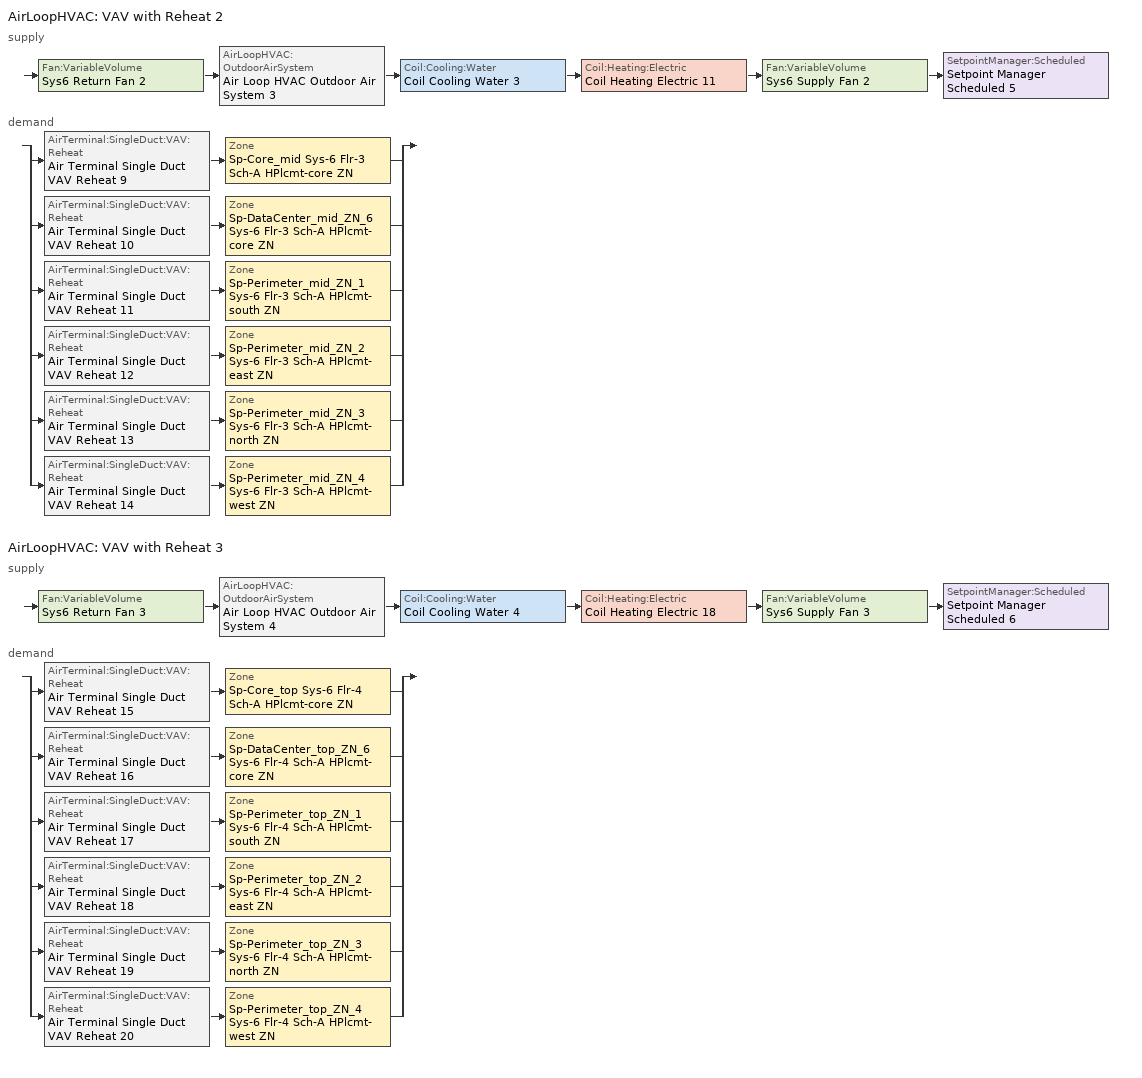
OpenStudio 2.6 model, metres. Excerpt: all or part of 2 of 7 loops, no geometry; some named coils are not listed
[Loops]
AirLoopHVAC 'VAV with Reheat 2'
 supply: Fan:VariableVolume 'Sys6 Return Fan 2' > AirLoopHVAC:OutdoorAirSystem 'Air Loop HVAC Outdoor Air System 3' > Coil:Cooling:Water 'Coil Cooling Water 3' > Coil:Heating:Electric 'Coil Heating Electric 11' > Fan:VariableVolume 'Sys6 Supply Fan 2' > SetpointManager:Scheduled 'Setpoint Manager Scheduled 5'
 demand: split
  | AirTerminal:SingleDuct:VAV:Reheat 'Air Terminal Single Duct VAV Reheat 9' > Zone 'Sp-Core_mid Sys-6 Flr-3 Sch-A HPlcmt-core ZN'
  | AirTerminal:SingleDuct:VAV:Reheat 'Air Terminal Single Duct VAV Reheat 10' > Zone 'Sp-DataCenter_mid_ZN_6 Sys-6 Flr-3 Sch-A HPlcmt-core ZN'
  | AirTerminal:SingleDuct:VAV:Reheat 'Air Terminal Single Duct VAV Reheat 11' > Zone 'Sp-Perimeter_mid_ZN_1 Sys-6 Flr-3 Sch-A HPlcmt-south ZN'
  | AirTerminal:SingleDuct:VAV:Reheat 'Air Terminal Single Duct VAV Reheat 12' > Zone 'Sp-Perimeter_mid_ZN_2 Sys-6 Flr-3 Sch-A HPlcmt-east ZN'
  | AirTerminal:SingleDuct:VAV:Reheat 'Air Terminal Single Duct VAV Reheat 13' > Zone 'Sp-Perimeter_mid_ZN_3 Sys-6 Flr-3 Sch-A HPlcmt-north ZN'
  | AirTerminal:SingleDuct:VAV:Reheat 'Air Terminal Single Duct VAV Reheat 14' > Zone 'Sp-Perimeter_mid_ZN_4 Sys-6 Flr-3 Sch-A HPlcmt-west ZN'
AirLoopHVAC 'VAV with Reheat 3'
 supply: Fan:VariableVolume 'Sys6 Return Fan 3' > AirLoopHVAC:OutdoorAirSystem 'Air Loop HVAC Outdoor Air System 4' > Coil:Cooling:Water 'Coil Cooling Water 4' > Coil:Heating:Electric 'Coil Heating Electric 18' > Fan:VariableVolume 'Sys6 Supply Fan 3' > SetpointManager:Scheduled 'Setpoint Manager Scheduled 6'
 demand: split
  | AirTerminal:SingleDuct:VAV:Reheat 'Air Terminal Single Duct VAV Reheat 15' > Zone 'Sp-Core_top Sys-6 Flr-4 Sch-A HPlcmt-core ZN'
  | AirTerminal:SingleDuct:VAV:Reheat 'Air Terminal Single Duct VAV Reheat 16' > Zone 'Sp-DataCenter_top_ZN_6 Sys-6 Flr-4 Sch-A HPlcmt-core ZN'
  | AirTerminal:SingleDuct:VAV:Reheat 'Air Terminal Single Duct VAV Reheat 17' > Zone 'Sp-Perimeter_top_ZN_1 Sys-6 Flr-4 Sch-A HPlcmt-south ZN'
  | AirTerminal:SingleDuct:VAV:Reheat 'Air Terminal Single Duct VAV Reheat 18' > Zone 'Sp-Perimeter_top_ZN_2 Sys-6 Flr-4 Sch-A HPlcmt-east ZN'
  | AirTerminal:SingleDuct:VAV:Reheat 'Air Terminal Single Duct VAV Reheat 19' > Zone 'Sp-Perimeter_top_ZN_3 Sys-6 Flr-4 Sch-A HPlcmt-north ZN'
  | AirTerminal:SingleDuct:VAV:Reheat 'Air Terminal Single Duct VAV Reheat 20' > Zone 'Sp-Perimeter_top_ZN_4 Sys-6 Flr-4 Sch-A HPlcmt-west ZN'
[Sizing:Zone] Zone Cooling Design Supply Air Temperature Input Method=SupplyAirTemperature; Zone Cooling Design Supply Air Temperature {C}=13; Zone Cooling Design Supply Air Temperature Difference {deltaC}=11.11; Zone Heating Design Supply Air Temperature Input Method=SupplyAirTemperature; Zone Heating Design Supply Air Temperature {C}=43; Zone Heating Design Supply Air Temperature Difference {deltaC}=11.11; Zone Cooling Design Supply Air Humidity Ratio {kg-H2O/kg-air}=0.0085; Zone Heating Design Supply Air Humidity Ratio {kg-H2O/kg-air}=0.008; Zone Heating Sizing Factor=1.3; Zone Cooling Sizing Factor=1.1; Cooling Design Air Flow Method=DesignDay; Heating Design Air Flow Method=DesignDay; Account for Dedicated Outdoor Air System=No; Dedicated Outdoor Air System Control Strategy=NeutralSupplyAir; Dedicated Outdoor Air Low Setpoint Temperature for Design {C}=autosize; Dedicated Outdoor Air High Setpoint Temperature for Design {C}=autosize
Sp-Perimeter_mid_ZN_3 Sys-6 Flr-3 Sch-A HPlcmt-north ZN; Sp-Perimeter_mid_ZN_2 Sys-6 Flr-3 Sch-A HPlcmt-east ZN; Sp-Perimeter_mid_ZN_4 Sys-6 Flr-3 Sch-A HPlcmt-west ZN; Sp-Perimeter_mid_ZN_1 Sys-6 Flr-3 Sch-A HPlcmt-south ZN; Sp-Core_mid Sys-6 Flr-3 Sch-A HPlcmt-core ZN; Sp-DataCenter_mid_ZN_6 Sys-6 Flr-3 Sch-A HPlcmt-core ZN; Sp-Perimeter_top_ZN_3 Sys-6 Flr-4 Sch-A HPlcmt-north ZN; Sp-Perimeter_top_ZN_2 Sys-6 Flr-4 Sch-A HPlcmt-east ZN; Sp-Perimeter_top_ZN_4 Sys-6 Flr-4 Sch-A HPlcmt-west ZN; Sp-Perimeter_top_ZN_1 Sys-6 Flr-4 Sch-A HPlcmt-south ZN; Sp-Core_top Sys-6 Flr-4 Sch-A HPlcmt-core ZN; Sp-DataCenter_top_ZN_6 Sys-6 Flr-4 Sch-A HPlcmt-core ZN
[Zone equipment]
Sp-Perimeter_mid_ZN_3 Sys-6 Flr-3 Sch-A HPlcmt-north ZN: Air Terminal Single Duct VAV Reheat 13, Zone HVAC Baseboard Convective Electric 13
Sp-Perimeter_mid_ZN_2 Sys-6 Flr-3 Sch-A HPlcmt-east ZN: Air Terminal Single Duct VAV Reheat 12, Zone HVAC Baseboard Convective Electric 12
Sp-Perimeter_mid_ZN_4 Sys-6 Flr-3 Sch-A HPlcmt-west ZN: Air Terminal Single Duct VAV Reheat 14, Zone HVAC Baseboard Convective Electric 14
Sp-Perimeter_mid_ZN_1 Sys-6 Flr-3 Sch-A HPlcmt-south ZN: Air Terminal Single Duct VAV Reheat 11, Zone HVAC Baseboard Convective Electric 11
Sp-Core_mid Sys-6 Flr-3 Sch-A HPlcmt-core ZN: Air Terminal Single Duct VAV Reheat 9, Zone HVAC Baseboard Convective Electric 9
Sp-DataCenter_mid_ZN_6 Sys-6 Flr-3 Sch-A HPlcmt-core ZN: Air Terminal Single Duct VAV Reheat 10, Zone HVAC Baseboard Convective Electric 10
Sp-Perimeter_top_ZN_3 Sys-6 Flr-4 Sch-A HPlcmt-north ZN: Air Terminal Single Duct VAV Reheat 19, Zone HVAC Baseboard Convective Electric 19
Sp-Perimeter_top_ZN_2 Sys-6 Flr-4 Sch-A HPlcmt-east ZN: Air Terminal Single Duct VAV Reheat 18, Zone HVAC Baseboard Convective Electric 18
Sp-Perimeter_top_ZN_4 Sys-6 Flr-4 Sch-A HPlcmt-west ZN: Air Terminal Single Duct VAV Reheat 20, Zone HVAC Baseboard Convective Electric 20
Sp-Perimeter_top_ZN_1 Sys-6 Flr-4 Sch-A HPlcmt-south ZN: Air Terminal Single Duct VAV Reheat 17, Zone HVAC Baseboard Convective Electric 17
Sp-Core_top Sys-6 Flr-4 Sch-A HPlcmt-core ZN: Air Terminal Single Duct VAV Reheat 15, Zone HVAC Baseboard Convective Electric 15
Sp-DataCenter_top_ZN_6 Sys-6 Flr-4 Sch-A HPlcmt-core ZN: Air Terminal Single Duct VAV Reheat 16, Zone HVAC Baseboard Convective Electric 16
[SetpointManager:Scheduled] Control Variable=Temperature
Name | Schedule
Setpoint Manager Scheduled 5 | Supply Air Temp 2
Setpoint Manager Scheduled 6 | Supply Air Temp 3
[AirLoopHVAC] Design Supply Air Flow Rate {m3/s}=AutoSize
Name | Availability Schedule
VAV with Reheat 2 | VAV with Reheat 2 Occ Sch
VAV with Reheat 3 | VAV with Reheat 3 Occ Sch
[Sizing:System] Type of Load to Size On=Sensible; Design Outdoor Air Flow Rate {m3/s}=Autosize; Minimum System Air Flow Ratio=0.3; Preheat Design Temperature {C}=7; Preheat Design Humidity Ratio {kg-H2O/kg-Air}=0.008; Precool Design Temperature {C}=13; Precool Design Humidity Ratio {kg-H2O/kg-Air}=0.008; Central Cooling Design Supply Air Temperature {C}=13; Central Heating Design Supply Air Temperature {C}=13.1; Sizing Option=NonCoincident; 100% Outdoor Air in Cooling=No; 100% Outdoor Air in Heating=No; Central Cooling Design Supply Air Humidity Ratio {kg-H2O/kg-Air}=0.0085; Central Heating Design Supply Air Humidity Ratio {kg-H2O/kg-Air}=0.008; Cooling Design Air Flow Method=DesignDay; Cooling Design Air Flow Rate {m3/s}=0; Heating Design Air Flow Method=DesignDay; Heating Design Air Flow Rate {m3/s}=0; System Outdoor Air Method=ZoneSum; Zone Maximum Outdoor Air Fraction=1; Cooling Supply Air Flow Rate Per Floor Area {m3/s-m2}=0.00996765; Cooling Fraction of Autosized Cooling Supply Air Flow Rate=1; Cooling Supply Air Flow Rate Per Unit Cooling Capacity {m3/s-W}=3.94755e-05; Heating Supply Air Flow Rate Per Floor Area {m3/s-m2}=0.00996765; Heating Fraction of Autosized Heating Supply Air Flow Rate=1; Heating Fraction of Autosized Cooling Supply Air Flow Rate=1; Heating Supply Air Flow Rate Per Unit Heating Capacity {m3/s-W}=3.15882e-05; Cooling Design Capacity Method=CoolingDesignCapacity; Cooling Design Capacity {W}=autosize; Cooling Design Capacity Per Floor Area {W/m2}=234.7; Fraction of Autosized Cooling Design Capacity=1; Heating Design Capacity Method=HeatingDesignCapacity; Heating Design Capacity {W}=autosize; Heating Design Capacity Per Floor Area {W/m2}=157; Fraction of Autosized Heating Design Capacity=1; Central Cooling Capacity Control Method=OnOff
VAV with Reheat 2; VAV with Reheat 3
[Fan:VariableVolume] Availability Schedule=Always On Discrete; Maximum Flow Rate {m3/s}=Autosize; Fan Power Minimum Flow Rate Input Method=Fraction; Fan Power Minimum Air Flow Rate {m3/s}=0; Motor In Airstream Fraction=1; Fan Power Coefficient 5=0
Name | Fan Efficiency | Pressure Rise {Pa} | Fan Power Minimum Flow Fraction | Motor Efficiency | Fan Power Coefficient 1 | Fan Power Coefficient 2 | Fan Power Coefficient 3 | Fan Power Coefficient 4
Sys6 Supply Fan 2 | 0.549965 | 1000 | 0.22 | 0.8461 | -0.3477 | 4.0976 | -5.0024 | 2.268
Sys6 Return Fan 2 | 0.299975 | 250 | 0.22 | 0.4615 | -0.3477 | 4.0976 | -5.0024 | 2.268
Sys6 Supply Fan 3 | 0.549965 | 1000 | 0.5 | 0.8461 | -4.1457 | 16.803 | -19.471 | 7.8488
Sys6 Return Fan 3 | 0.299975 | 250 | 0.68 | 0.4615 | -2.4176 | 9.5874 | -11.559 | 5.4009
[Coil:Heating:Electric] Availability Schedule=Always On Discrete
Coil Heating Electric 11; Coil Heating Electric 12; Coil Heating Electric 13; Coil Heating Electric 14; Coil Heating Electric 15; Coil Heating Electric 16; Coil Heating Electric 17; Coil Heating Electric 18; Coil Heating Electric 19; Coil Heating Electric 20; Coil Heating Electric 21; Coil Heating Electric 22; Coil Heating Electric 23; Coil Heating Electric 24
[Controller:OutdoorAir] Minimum Outdoor Air Flow Rate {m3/s}=autosize; Maximum Outdoor Air Flow Rate {m3/s}=Autosize; Economizer Control Type=DifferentialEnthalpy; Economizer Control Action Type=ModulateFlow; Lockout Type=NoLockout; Minimum Limit Type=FixedMinimum; High Humidity Control=No
Name | Minimum Outdoor Air Schedule | Controller Mechanical Ventilation | Heat Recovery Bypass Control Type
Controller Outdoor Air 3 | VAV with Reheat 2 Occ Sch | Controller Mechanical Ventilation 3 | BypassWhenOAFlowGreaterThanMinimum
Controller Outdoor Air 4 | VAV with Reheat 3 Occ Sch | Controller Mechanical Ventilation 4 | BypassWhenWithinEconomizerLimits
[Controller:MechanicalVentilation] Availability Schedule=Always On Discrete; System Outdoor Air Method=ZoneSum
Controller Mechanical Ventilation 3; Controller Mechanical Ventilation 4
[AirLoopHVAC:OutdoorAirSystem]
Name | Controller
Air Loop HVAC Outdoor Air System 3 | Controller Outdoor Air 3
Air Loop HVAC Outdoor Air System 4 | Controller Outdoor Air 4
[AirTerminal:SingleDuct:VAV:Reheat] Availability Schedule=Always On Discrete; Maximum Air Flow Rate {m3/s}=AutoSize; Zone Minimum Air Flow Input Method=Constant; Constant Minimum Air Flow Fraction=0.3; Maximum Hot Water or Steam Flow Rate {m3/s}=AutoSize; Minimum Hot Water or Steam Flow Rate {m3/s}=0; Convergence Tolerance=0.001; Damper Heating Action=Normal; Maximum Flow per Zone Floor Area During Reheat {m3/s-m2}=AutoSize; Maximum Flow Fraction During Reheat=0.5; Maximum Reheat Air Temperature {C}=43; Control For Outdoor Air=No
Name | Fixed Minimum Air Flow Rate {m3/s} | Reheat Coil
Air Terminal Single Duct VAV Reheat 9 | 4.99224 | Coil Heating Electric 12
Air Terminal Single Duct VAV Reheat 10 | 0.0724055 | Coil Heating Electric 13
Air Terminal Single Duct VAV Reheat 11 | 0.626839 | Coil Heating Electric 14
Air Terminal Single Duct VAV Reheat 12 | 0.40395 | Coil Heating Electric 15
Air Terminal Single Duct VAV Reheat 13 | 0.626826 | Coil Heating Electric 16
Air Terminal Single Duct VAV Reheat 14 | 0.40395 | Coil Heating Electric 17
Air Terminal Single Duct VAV Reheat 15 | 4.99224 | Coil Heating Electric 19
Air Terminal Single Duct VAV Reheat 16 | 0.0724055 | Coil Heating Electric 20
Air Terminal Single Duct VAV Reheat 17 | 0.626839 | Coil Heating Electric 21
Air Terminal Single Duct VAV Reheat 18 | 0.40395 | Coil Heating Electric 22
Air Terminal Single Duct VAV Reheat 19 | 0.626826 | Coil Heating Electric 23
Air Terminal Single Duct VAV Reheat 20 | 0.40395 | Coil Heating Electric 24
[ZoneHVAC:Baseboard:Convective:Electric] Availability Schedule=Always On Discrete; Nominal Capacity {W}=autosize; Efficiency=1
Zone HVAC Baseboard Convective Electric 9; Zone HVAC Baseboard Convective Electric 10; Zone HVAC Baseboard Convective Electric 11; Zone HVAC Baseboard Convective Electric 12; Zone HVAC Baseboard Convective Electric 13; Zone HVAC Baseboard Convective Electric 14; Zone HVAC Baseboard Convective Electric 15; Zone HVAC Baseboard Convective Electric 16; Zone HVAC Baseboard Convective Electric 17; Zone HVAC Baseboard Convective Electric 18; Zone HVAC Baseboard Convective Electric 19; Zone HVAC Baseboard Convective Electric 20
[Schedule:Ruleset]
Name | Default Day Schedule | Summer Design Day Schedule | Winter Design Day Schedule
Supply Air Temp 2 | Supply Air Temp Default 2
Supply Air Temp 3 | Supply Air Temp Default 3
VAV with Reheat 2 Occ Sch | VAV with Reheat 2 Occ Sch Default | VAV with Reheat 2 Occ Sch Summer Design Day | VAV with Reheat 2 Occ Sch Winter Design Day
VAV with Reheat 3 Occ Sch | VAV with Reheat 3 Occ Sch Default | VAV with Reheat 3 Occ Sch Summer Design Day | VAV with Reheat 3 Occ Sch Winter Design Day
[Schedule:Day]
Supply Air Temp Default 2; Supply Air Temp Default 3: 24, 0, 13
VAV with Reheat 2 Occ Sch Default; VAV with Reheat 2 Occ Sch Winter Design Day; VAV with Reheat 2 Occ Sch Summer Design Day; VAV with Reheat 3 Occ Sch Default; VAV with Reheat 3 Occ Sch Winter Design Day; VAV with Reheat 3 Occ Sch Summer Design Day: 24, 0, 1
VAV with Reheat 2 Occ Sch Monday; VAV with Reheat 2 Occ Sch Tuesday; VAV with Reheat 2 Occ Sch Wednesday; VAV with Reheat 2 Occ Sch Thursday; VAV with Reheat 2 Occ Sch Friday; VAV with Reheat 3 Occ Sch Monday; VAV with Reheat 3 Occ Sch Tuesday; VAV with Reheat 3 Occ Sch Wednesday; VAV with Reheat 3 Occ Sch Thursday; VAV with Reheat 3 Occ Sch Friday: 8, 0, 0, 19, 0, 1, 24, 0, 0
VAV with Reheat 2 Occ Sch Saturday; VAV with Reheat 2 Occ Sch Sunday; VAV with Reheat 3 Occ Sch Saturday; VAV with Reheat 3 Occ Sch Sunday: 24, 0, 0
[Schedule:Rule] Date Specification Type=DateRange; Start Month=1; Start Day=1; End Month=12
Name | Schedule Ruleset | Rule Order | Day Schedule | Apply Monday | End Day | Apply Tuesday | Apply Wednesday | Apply Thursday | Apply Friday | Apply Saturday | Apply Sunday
VAV with Reheat 2 Occ Sch Monday Rule | VAV with Reheat 2 Occ Sch | 6 | VAV with Reheat 2 Occ Sch Monday | Yes | 25
VAV with Reheat 2 Occ Sch Tuesday Rule | VAV with Reheat 2 Occ Sch | 5 | VAV with Reheat 2 Occ Sch Tuesday |  | 26 | Yes
VAV with Reheat 2 Occ Sch Wednesday Rule | VAV with Reheat 2 Occ Sch | 4 | VAV with Reheat 2 Occ Sch Wednesday |  | 27 |  | Yes
VAV with Reheat 2 Occ Sch Thursday Rule | VAV with Reheat 2 Occ Sch | 3 | VAV with Reheat 2 Occ Sch Thursday |  | 28 |  |  | Yes
VAV with Reheat 2 Occ Sch Friday Rule | VAV with Reheat 2 Occ Sch | 2 | VAV with Reheat 2 Occ Sch Friday |  | 29 |  |  |  | Yes
VAV with Reheat 2 Occ Sch Saturday Rule | VAV with Reheat 2 Occ Sch | 1 | VAV with Reheat 2 Occ Sch Saturday |  | 30 |  |  |  |  | Yes
VAV with Reheat 2 Occ Sch Sunday Rule | VAV with Reheat 2 Occ Sch | 0 | VAV with Reheat 2 Occ Sch Sunday |  | 31 |  |  |  |  |  | Yes
VAV with Reheat 3 Occ Sch Monday Rule | VAV with Reheat 3 Occ Sch | 6 | VAV with Reheat 3 Occ Sch Monday | Yes | 25
VAV with Reheat 3 Occ Sch Tuesday Rule | VAV with Reheat 3 Occ Sch | 5 | VAV with Reheat 3 Occ Sch Tuesday |  | 26 | Yes
VAV with Reheat 3 Occ Sch Wednesday Rule | VAV with Reheat 3 Occ Sch | 4 | VAV with Reheat 3 Occ Sch Wednesday |  | 27 |  | Yes
VAV with Reheat 3 Occ Sch Thursday Rule | VAV with Reheat 3 Occ Sch | 3 | VAV with Reheat 3 Occ Sch Thursday |  | 28 |  |  | Yes
VAV with Reheat 3 Occ Sch Friday Rule | VAV with Reheat 3 Occ Sch | 2 | VAV with Reheat 3 Occ Sch Friday |  | 29 |  |  |  | Yes
VAV with Reheat 3 Occ Sch Saturday Rule | VAV with Reheat 3 Occ Sch | 1 | VAV with Reheat 3 Occ Sch Saturday |  | 30 |  |  |  |  | Yes
VAV with Reheat 3 Occ Sch Sunday Rule | VAV with Reheat 3 Occ Sch | 0 | VAV with Reheat 3 Occ Sch Sunday |  | 31 |  |  |  |  |  | Yes
[Schedule:Constant]
Always On Discrete: Value=1
